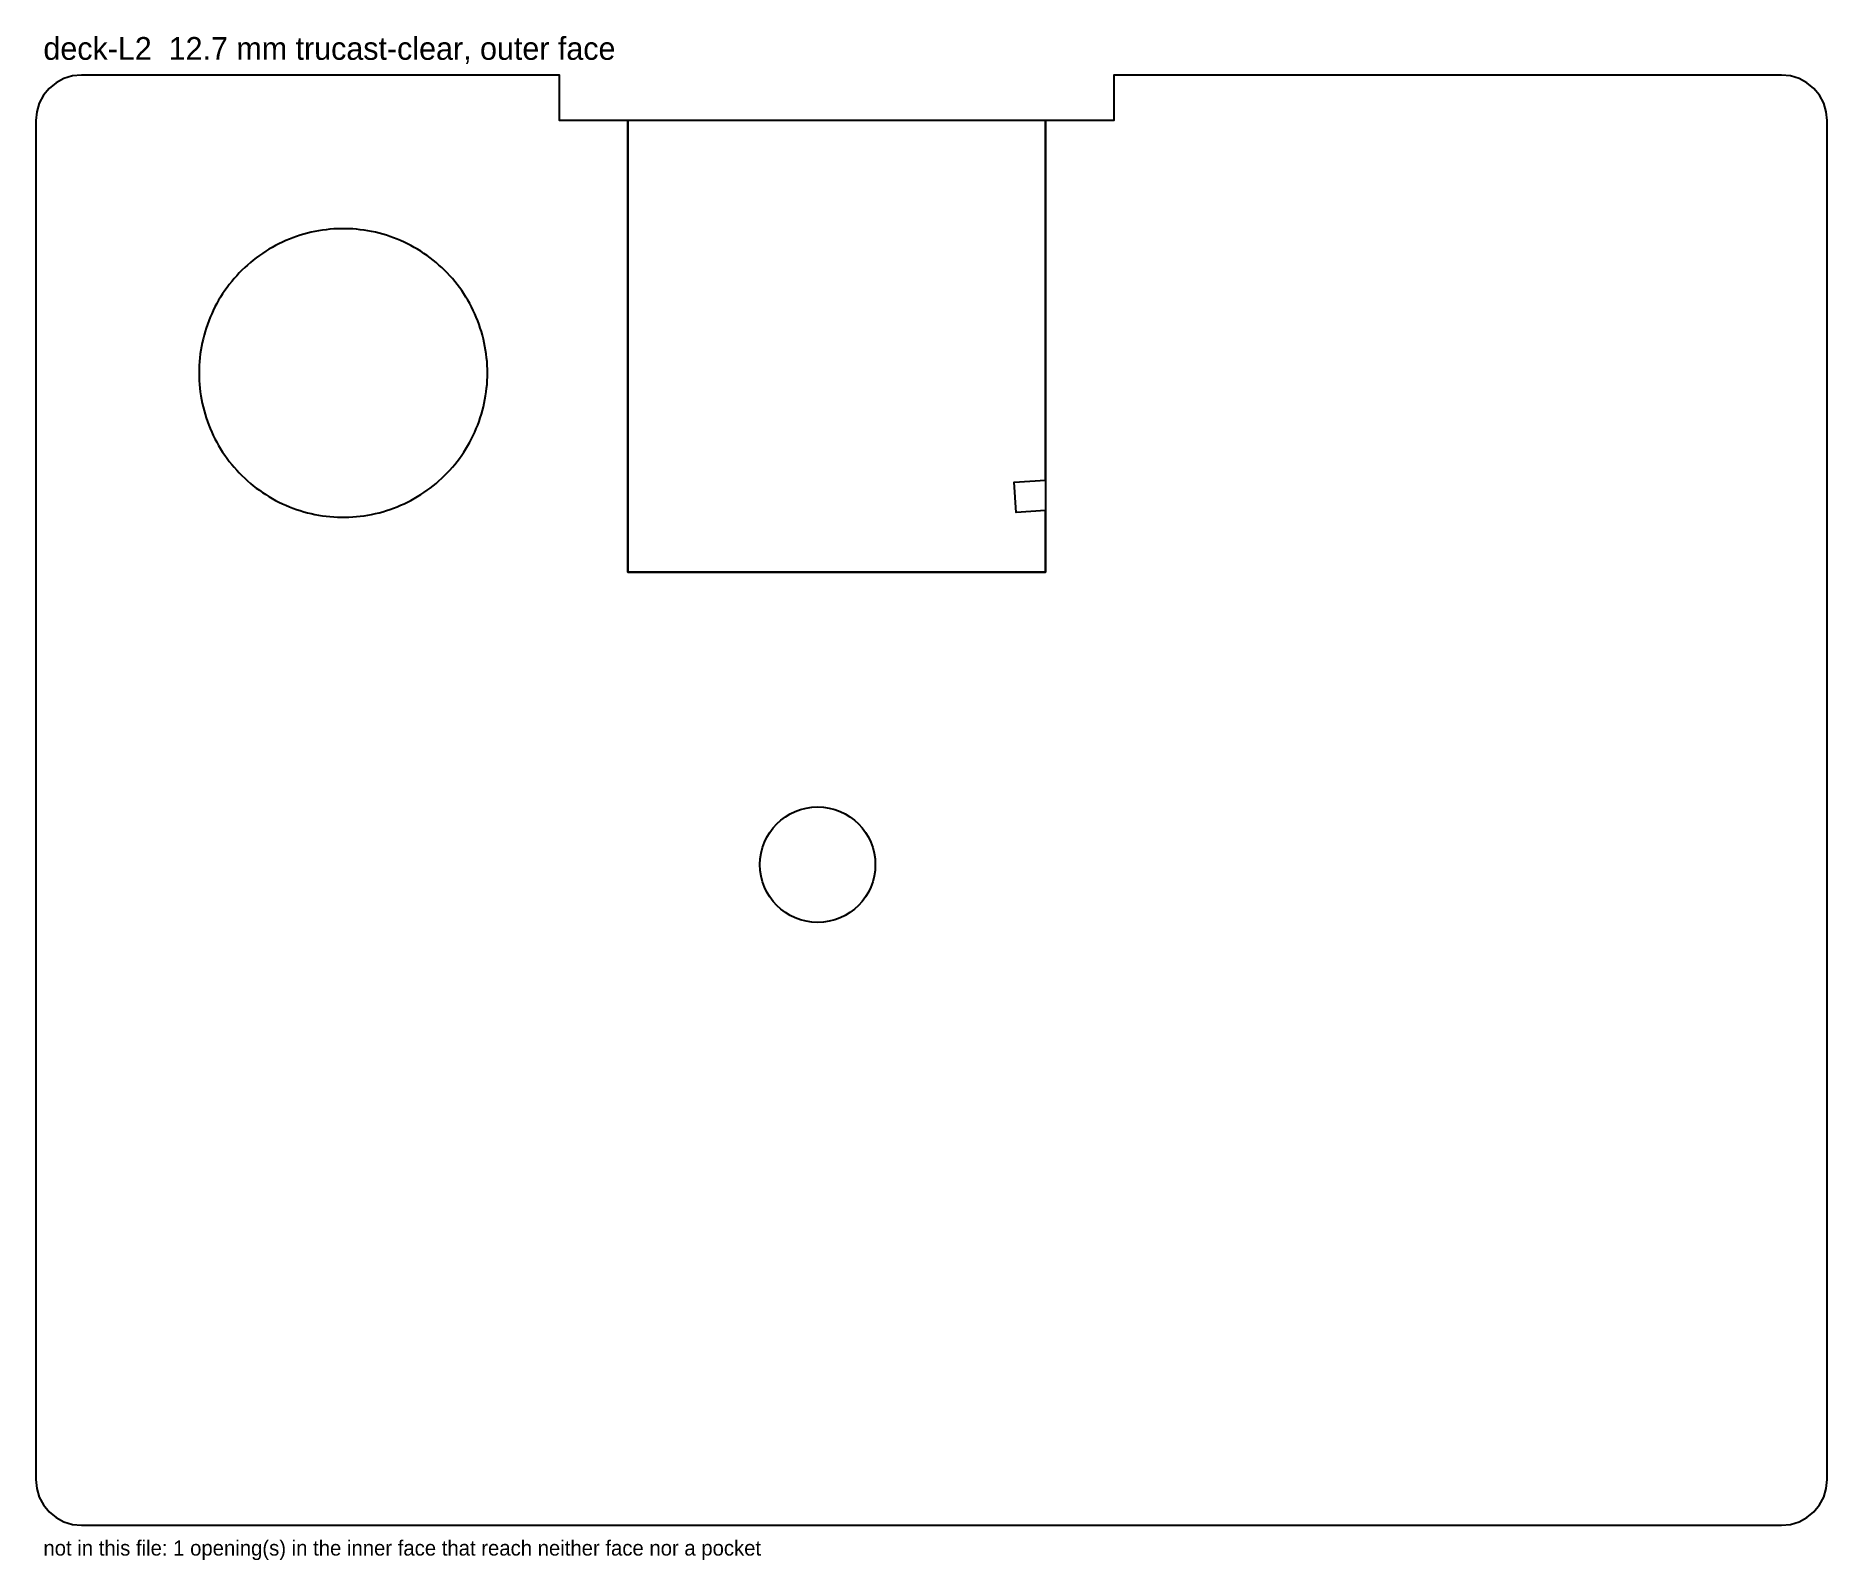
# Model space of a CAD drawing. Header units: millimetres. Extents: x 0 to 472, y -9 to 392.
import ezdxf

# ---------------------------------------------------------------- set-up
doc = ezdxf.new("R2010")
doc.units = ezdxf.units.MM
for name, color, linetype in [('CUT_INSIDE', 5, 'Continuous'), ('CUT_OUTSIDE', 1, 'Continuous'), ('NOTES', 7, 'Continuous'), ('POCKET_11.7MM', 3, 'Continuous'), ('POCKET_8.6MM', 3, 'Continuous')]:
    doc.layers.add(name, color=color, linetype=linetype)

msp = doc.modelspace()

# ---------------------------------------------------------------- linework, layer by layer
at = {"layer": 'CUT_INSIDE'}
msp.add_circle((206, 174), 15.2, dxfattribs=at)
at = {"layer": 'CUT_OUTSIDE'}
msp.add_lwpolyline([(471.77, 9.66), (472, 12), (472, 370), (471.77, 372.34), (471.09, 374.59), (469.98, 376.67), (468.49, 378.49), (466.67, 379.98), (464.59, 381.09), (462.34, 381.77), (460, 382), (284, 382), (284, 370), (266, 370), (266, 251), (156, 251), (156, 370), (138, 370), (138, 382), (12, 382), (9.66, 381.77), (7.41, 381.09), (5.33, 379.98), (3.51, 378.49), (2.02, 376.67), (0.91, 374.59), (0.23, 372.34), (0, 370), (0, 12), (0.23, 9.66), (0.91, 7.41), (2.02, 5.33), (3.51, 3.51), (5.33, 2.02), (7.41, 0.91), (9.66, 0.23), (12, 0), (460, 0), (462.34, 0.23), (464.59, 0.91), (466.67, 2.02), (468.49, 3.51), (469.98, 5.33), (471.09, 7.41), (471.77, 9.66)], close=True, dxfattribs=at)
at = {"layer": 'POCKET_11.7MM'}
msp.add_lwpolyline([(156, 370), (156, 251), (266, 251), (266, 267.25), (258.27, 266.75), (257.75, 274.73), (266, 275.27), (266, 370), (156, 370)], close=True, dxfattribs=at)
at = {"layer": 'POCKET_8.6MM'}
msp.add_lwpolyline([(119, 303.52), (118.99, 304.52), (118.95, 305.52), (118.88, 306.52), (118.79, 307.52), (118.67, 308.52), (118.52, 309.51), (118.35, 310.5), (118.16, 311.48), (117.93, 312.46), (117.68, 313.43), (117.41, 314.4), (117.11, 315.36), (116.78, 316.31), (116.43, 317.25), (116.06, 318.18), (115.66, 319.1), (115.24, 320.01), (114.79, 320.9), (114.32, 321.79), (113.83, 322.66), (113.31, 323.52), (112.77, 324.37), (112.21, 325.2), (111.62, 326.02), (111.02, 326.82), (110.39, 327.6), (109.75, 328.37), (109.08, 329.12), (108.4, 329.85), (107.69, 330.57), (106.97, 331.26), (106.23, 331.94), (105.47, 332.59), (104.69, 333.23), (103.9, 333.84), (103.09, 334.44), (102.27, 335.01), (101.43, 335.56), (100.58, 336.09), (99.71, 336.59), (98.83, 337.08), (97.94, 337.53), (97.03, 337.97), (96.12, 338.38), (95.19, 338.77), (94.26, 339.13), (93.31, 339.47), (92.36, 339.78), (91.4, 340.07), (90.43, 340.33), (89.46, 340.57), (88.47, 340.78), (87.49, 340.96), (86.5, 341.12), (85.5, 341.25), (84.51, 341.36), (83.51, 341.44), (82.5, 341.49), (81.5, 341.52), (80.5, 341.52), (79.5, 341.49), (78.49, 341.44), (77.49, 341.36), (76.5, 341.25), (75.5, 341.12), (74.51, 340.96), (73.53, 340.78), (72.54, 340.57), (71.57, 340.33), (70.6, 340.07), (69.64, 339.78), (68.69, 339.47), (67.74, 339.13), (66.81, 338.77), (65.88, 338.38), (64.97, 337.97), (64.06, 337.53), (63.17, 337.08), (62.29, 336.59), (61.42, 336.09), (60.57, 335.56), (59.73, 335.01), (58.91, 334.44), (58.1, 333.84), (57.31, 333.23), (56.53, 332.59), (55.77, 331.94), (55.03, 331.26), (54.31, 330.57), (53.6, 329.85), (52.92, 329.12), (52.25, 328.37), (51.61, 327.6), (50.98, 326.82), (50.38, 326.02), (49.79, 325.2), (49.23, 324.37), (48.69, 323.52), (48.17, 322.66), (47.68, 321.79), (47.21, 320.9), (46.76, 320.01), (46.34, 319.1), (45.94, 318.18), (45.57, 317.25), (45.22, 316.31), (44.89, 315.36), (44.59, 314.4), (44.32, 313.43), (44.07, 312.46), (43.84, 311.48), (43.65, 310.5), (43.48, 309.51), (43.33, 308.52), (43.21, 307.52), (43.12, 306.52), (43.05, 305.52), (43.01, 304.52), (43, 303.52), (43.01, 302.52), (43.05, 301.51), (43.12, 300.51), (43.21, 299.51), (43.33, 298.52), (43.48, 297.52), (43.65, 296.54), (43.84, 295.55), (44.07, 294.57), (44.32, 293.6), (44.59, 292.64), (44.89, 291.68), (45.22, 290.73), (45.57, 289.79), (45.94, 288.86), (46.34, 287.94), (46.76, 287.03), (47.21, 286.13), (47.68, 285.25), (48.17, 284.37), (48.69, 283.51), (49.23, 282.67), (49.79, 281.84), (50.38, 281.02), (50.98, 280.22), (51.61, 279.44), (52.25, 278.67), (52.92, 277.92), (53.6, 277.19), (54.31, 276.47), (55.03, 275.78), (55.77, 275.1), (56.53, 274.44), (57.31, 273.81), (58.1, 273.19), (58.91, 272.6), (59.73, 272.03), (60.57, 271.48), (61.42, 270.95), (62.29, 270.44), (63.17, 269.96), (64.06, 269.5), (64.97, 269.07), (65.88, 268.66), (66.81, 268.27), (67.74, 267.91), (68.69, 267.57), (69.64, 267.26), (70.6, 266.97), (71.57, 266.71), (72.54, 266.47), (73.53, 266.26), (74.51, 266.08), (75.5, 265.92), (76.5, 265.79), (77.49, 265.68), (78.49, 265.6), (79.5, 265.55), (80.5, 265.52), (81.5, 265.52), (82.5, 265.55), (83.51, 265.6), (84.51, 265.68), (85.5, 265.79), (86.5, 265.92), (87.49, 266.08), (88.47, 266.26), (89.46, 266.47), (90.43, 266.71), (91.4, 266.97), (92.36, 267.26), (93.31, 267.57), (94.26, 267.91), (95.19, 268.27), (96.12, 268.66), (97.03, 269.07), (97.94, 269.5), (98.83, 269.96), (99.71, 270.44), (100.58, 270.95), (101.43, 271.48), (102.27, 272.03), (103.09, 272.6), (103.9, 273.19), (104.69, 273.81), (105.47, 274.44), (106.23, 275.1), (106.97, 275.78), (107.69, 276.47), (108.4, 277.19), (109.08, 277.92), (109.75, 278.67), (110.39, 279.44), (111.02, 280.22), (111.62, 281.02), (112.21, 281.84), (112.77, 282.67), (113.31, 283.51), (113.83, 284.37), (114.32, 285.25), (114.79, 286.13), (115.24, 287.03), (115.66, 287.94), (116.06, 288.86), (116.43, 289.79), (116.78, 290.73), (117.11, 291.68), (117.41, 292.64), (117.68, 293.6), (117.93, 294.57), (118.16, 295.55), (118.35, 296.54), (118.52, 297.52), (118.67, 298.52), (118.79, 299.51), (118.88, 300.51), (118.95, 301.51), (118.99, 302.52), (119, 303.52)], close=True, dxfattribs=at)

# ---------------------------------------------------------------- texts
at = {"layer": 'NOTES'}
for s, height, p in [('deck-L2  12.7 mm trucast-clear, outer face', 6, (2, 386)), ('not in this file: 1 opening(s) in the inner face that reach neither face nor a pocket', 4, (2, -8))]:
    msp.add_text(s, height=height, dxfattribs=at).set_placement(p)

doc.saveas('drawing.dxf')
